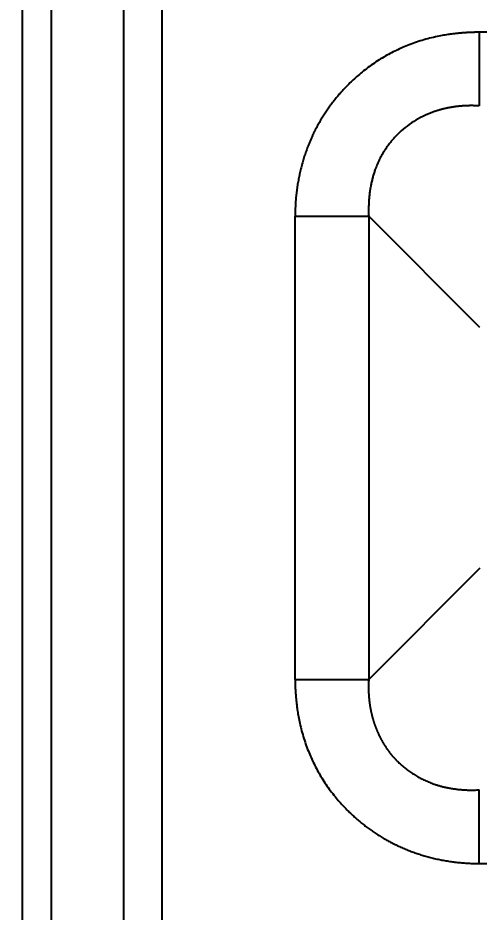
# Model space of a CAD drawing. Header units: millimetres. Extents: x -1286 to 291, y 5350 to 5880.
# Drawn here: x -1053.13 to -1041.22, y 5741.79 to 5764.88 of the extents above; entities that cross this region are included whole.
import ezdxf

# ---------------------------------------------------------------- set-up
doc = ezdxf.new("R2010")
doc.units = ezdxf.units.MM
doc.layers.add('dim', color=82, linetype='Continuous', lineweight=9)
doc.layers.add('粗实线层', color=7, linetype='Continuous', lineweight=35)
doc.dimstyles.new('ISO-25', dxfattribs={"dimscale": 1.5, "dimtxt": 2.5, "dimasz": 2.5, "dimexe": 1.25, "dimexo": 0.625, "dimtad": 1, "dimtxsty": 'Standard', "dimcen": 2.5, "dimadec": 0, "dimazin": 0, "dimtfac": 1, "dimtmove": 0, "dimatfit": 3, "dimfxl": 0, "dimarcsym": 0})

# ---------------------------------------------------------------- blocks, each defined once
blk = doc.blocks.new('*D39')
at = {"layer": 'Defpoints', "color": 0, "lineweight": 18, "transparency": 16777216}
for p in [(-981.514, 5754.075), (-1136.803, 5623.235)]:
    blk.add_point(p, dxfattribs=at)
at = {"layer": 'dim', "color": 0, "lineweight": -2, "transparency": 16777216}
for p, q in [((-931.597, 5796.133), (-979.219, 5756.008)), ((-1136.803, 5623.235), (-981.514, 5754.075)), ((-1139.097, 5621.302), (-1141.391, 5619.369))]:
    blk.add_line(p, q, dxfattribs=at)
at = {"layer": 'dim', "color": 0, "lineweight": 18, "transparency": 16777216}
for points in [[(-979.542, 5756.391), (-978.897, 5755.626), (-981.514, 5754.075)], [(-1139.419, 5621.684), (-1138.775, 5620.92), (-1136.803, 5623.235)]]:
    blk.add_solid(points, dxfattribs=at)
at = {"layer": 'dim', "color": 0, "lineweight": 18, "transparency": 16777216, "insert": (-942.427, 5790.849), "char_height": 3.75, "attachment_point": 5, "rotation": 40.1161}
blk.add_mtext('∅203,06', dxfattribs=at)

msp = doc.modelspace()

# ---------------------------------------------------------------- linework, layer by layer
at = {"layer": '粗实线层', "lineweight": 25}
for p, q in [((-1053.007, 5693.478), (-1053.007, 5774.88)), ((-1052.265, 5773.716), (-1052.265, 5693.478)), ((-1050.394, 5695.348), (-1050.394, 5771.794)), ((-1049.405, 5695.348), (-1049.405, 5771.278)), ((-1029.261, 5764.509), (-1041.218, 5764.509)), ((-1045.969, 5747.8), (-1045.969, 5759.758)), ((-1044.069, 5759.758), (-1044.069, 5747.8)), ((-1041.196, 5756.885), (-1044.069, 5759.758)), ((-1041.196, 5750.673), (-1044.069, 5747.8)), ((-1041.218, 5743.049), (-1029.261, 5743.049))]:
    msp.add_line(p, q, dxfattribs=at)
for radius in [87.342, 87.216, 86.564]:
    msp.add_circle((-1053.128, 5688.655), radius, dxfattribs=at)
for centre, radius, start, end in [((-1059.158, 5688.655), 102.402, 14.30847, 151.42209), ((-1059.158, 5688.655), 102.401, 14.30847, 151.42209), ((-1059.158, 5688.655), 102.032, 6.18953, 168.43129), ((-1059.158, 5688.655), 101.531, 6.18953, 168.40811), ((-1059.158, 5688.655), 100.442, 20.91041, 168.28064), ((-1059.158, 5688.655), 100.141, 20.91041, 168.28065), ((-1059.158, 5688.655), 100.022, 21.11656, 168.26666), ((-1059.158, 5688.655), 99.521, 21.13618, 168.17064), ((-1053.128, 5688.655), 86.224, 0.08059, 89.91941), ((-1053.128, 5688.655), 85.581, 0.90297, 89.09703), ((-1053.128, 5688.655), 83.696, 2.22396, 87.77604), ((-1053.128, 5688.655), 82.706, 2.58039, 87.41961)]:
    msp.add_arc(centre, radius, start, end, dxfattribs=at)
for points, knots in [([(-1041.218, 5764.509), (-1041.23, 5764.509), (-1041.255, 5764.509), (-1041.291, 5764.509), (-1041.327, 5764.508), (-1041.361, 5764.507), (-1041.395, 5764.506), (-1041.427, 5764.505), (-1041.459, 5764.503), (-1041.49, 5764.502), (-1041.52, 5764.5), (-1041.549, 5764.498), (-1041.578, 5764.497), (-1041.605, 5764.495), (-1041.631, 5764.493), (-1041.657, 5764.491), (-1041.682, 5764.488), (-1041.705, 5764.486), (-1041.728, 5764.484), (-1041.75, 5764.482), (-1041.771, 5764.48), (-1041.82, 5764.475), (-1041.905, 5764.465), (-1042.033, 5764.448), (-1042.183, 5764.423), (-1042.356, 5764.388), (-1042.545, 5764.342), (-1042.74, 5764.286), (-1042.929, 5764.222), (-1043.107, 5764.153), (-1043.276, 5764.079), (-1043.438, 5764.001), (-1043.601, 5763.915), (-1043.763, 5763.82), (-1043.927, 5763.715), (-1044.086, 5763.601), (-1044.237, 5763.483), (-1044.373, 5763.368), (-1044.495, 5763.256), (-1044.585, 5763.169), (-1044.649, 5763.104), (-1044.69, 5763.062), (-1044.73, 5763.019), (-1044.77, 5762.975), (-1044.81, 5762.93), (-1044.849, 5762.885), (-1044.888, 5762.839), (-1044.926, 5762.792), (-1044.964, 5762.745), (-1045.001, 5762.697), (-1045.038, 5762.648), (-1045.075, 5762.599), (-1045.11, 5762.549), (-1045.145, 5762.499), (-1045.18, 5762.447), (-1045.214, 5762.395), (-1045.247, 5762.343), (-1045.28, 5762.29), (-1045.312, 5762.236), (-1045.344, 5762.182), (-1045.375, 5762.127), (-1045.405, 5762.071), (-1045.434, 5762.015), (-1045.463, 5761.958), (-1045.491, 5761.901), (-1045.519, 5761.843), (-1045.545, 5761.785), (-1045.571, 5761.726), (-1045.597, 5761.666), (-1045.621, 5761.606), (-1045.645, 5761.546), (-1045.668, 5761.485), (-1045.69, 5761.423), (-1045.711, 5761.361), (-1045.732, 5761.299), (-1045.752, 5761.236), (-1045.771, 5761.173), (-1045.789, 5761.109), (-1045.806, 5761.045), (-1045.823, 5760.98), (-1045.838, 5760.915), (-1045.853, 5760.849), (-1045.867, 5760.784), (-1045.88, 5760.717), (-1045.892, 5760.651), (-1045.904, 5760.584), (-1045.914, 5760.516), (-1045.924, 5760.449), (-1045.932, 5760.381), (-1045.94, 5760.313), (-1045.947, 5760.244), (-1045.953, 5760.175), (-1045.958, 5760.106), (-1045.962, 5760.037), (-1045.965, 5759.968), (-1045.968, 5759.898), (-1045.969, 5759.828), (-1045.969, 5759.781), (-1045.969, 5759.758)], [0, 0, 0, 0, 0.004956, 0.009794, 0.014513, 0.019115, 0.023598, 0.027963, 0.032209, 0.036337, 0.040347, 0.044238, 0.04801, 0.051664, 0.055199, 0.058615, 0.061912, 0.06509, 0.06815, 0.071091, 0.073913, 0.076616, 0.090894, 0.108111, 0.128274, 0.151386, 0.178814, 0.205869, 0.232556, 0.258875, 0.282249, 0.306185, 0.330682, 0.35574, 0.381361, 0.408568, 0.434066, 0.45785, 0.47992, 0.500277, 0.508121, 0.515994, 0.523895, 0.531825, 0.539783, 0.54777, 0.555785, 0.563828, 0.5719, 0.579999, 0.588127, 0.596282, 0.604464, 0.612674, 0.620911, 0.629175, 0.637466, 0.645785, 0.65413, 0.662503, 0.670903, 0.67933, 0.687785, 0.696266, 0.704775, 0.71331, 0.721872, 0.730461, 0.739075, 0.747715, 0.756381, 0.765071, 0.773787, 0.782528, 0.791294, 0.800087, 0.808905, 0.81775, 0.82662, 0.835517, 0.844441, 0.85339, 0.862365, 0.871366, 0.880393, 0.889445, 0.898522, 0.907623, 0.916749, 0.9259, 0.935076, 0.944277, 0.953502, 0.962753, 0.972028, 0.981328, 0.990652, 1, 1, 1, 1]), ([(-1041.218, 5764.509), (-1041.218, 5764.405), (-1041.218, 5764.302), (-1041.218, 5764.097), (-1041.218, 5763.995), (-1041.218, 5763.798), (-1041.218, 5763.701), (-1041.218, 5763.516), (-1041.218, 5763.426), (-1041.218, 5763.257), (-1041.218, 5763.178), (-1041.218, 5763.029), (-1041.218, 5762.961), (-1041.218, 5762.837), (-1041.218, 5762.781), (-1041.218, 5762.684), (-1041.218, 5762.642), (-1041.218, 5762.609)], [0, 0, 0, 0, 0.125, 0.125, 0.25, 0.25, 0.375, 0.375, 0.5, 0.5, 0.625, 0.625, 0.75, 0.75, 0.875, 0.875, 1, 1, 1, 1]), ([(-1041.218, 5762.609), (-1041.228, 5762.609), (-1041.247, 5762.61), (-1041.275, 5762.612), (-1041.303, 5762.613), (-1041.332, 5762.614), (-1041.36, 5762.614), (-1041.388, 5762.615), (-1041.416, 5762.615), (-1041.444, 5762.615), (-1041.471, 5762.614), (-1041.499, 5762.614), (-1041.527, 5762.613), (-1041.554, 5762.612), (-1041.581, 5762.611), (-1041.609, 5762.609), (-1041.636, 5762.607), (-1041.663, 5762.605), (-1041.689, 5762.603), (-1041.716, 5762.601), (-1041.743, 5762.598), (-1041.769, 5762.595), (-1041.796, 5762.592), (-1041.822, 5762.589), (-1041.848, 5762.585), (-1041.874, 5762.581), (-1041.9, 5762.578), (-1041.926, 5762.573), (-1041.951, 5762.569), (-1041.977, 5762.564), (-1042.002, 5762.56), (-1042.027, 5762.555), (-1042.052, 5762.549), (-1042.077, 5762.544), (-1042.102, 5762.538), (-1042.126, 5762.532), (-1042.151, 5762.526), (-1042.175, 5762.52), (-1042.199, 5762.514), (-1042.223, 5762.507), (-1042.247, 5762.5), (-1042.271, 5762.493), (-1042.295, 5762.486), (-1042.318, 5762.479), (-1042.342, 5762.471), (-1042.365, 5762.463), (-1042.388, 5762.456), (-1042.49, 5762.419), (-1042.668, 5762.344), (-1042.909, 5762.21), (-1043.131, 5762.052), (-1043.299, 5761.902), (-1043.423, 5761.771), (-1043.51, 5761.668), (-1043.592, 5761.56), (-1043.668, 5761.446), (-1043.738, 5761.328), (-1043.802, 5761.204), (-1043.859, 5761.077), (-1043.898, 5760.976), (-1043.924, 5760.903), (-1043.938, 5760.859), (-1043.952, 5760.814), (-1043.965, 5760.767), (-1043.978, 5760.718), (-1043.99, 5760.667), (-1044.002, 5760.615), (-1044.013, 5760.56), (-1044.023, 5760.505), (-1044.033, 5760.447), (-1044.041, 5760.389), (-1044.048, 5760.332), (-1044.054, 5760.275), (-1044.06, 5760.218), (-1044.064, 5760.161), (-1044.067, 5760.104), (-1044.07, 5760.046), (-1044.072, 5759.989), (-1044.072, 5759.931), (-1044.072, 5759.874), (-1044.071, 5759.816), (-1044.07, 5759.777), (-1044.069, 5759.758)], [0, 0, 0, 0, 0.00626, 0.012495, 0.018706, 0.024892, 0.031053, 0.037189, 0.043301, 0.049389, 0.055453, 0.061492, 0.067507, 0.073499, 0.079467, 0.085411, 0.091332, 0.097229, 0.103103, 0.108953, 0.114781, 0.120586, 0.126368, 0.132127, 0.137864, 0.143578, 0.14927, 0.15494, 0.160587, 0.166213, 0.171817, 0.1774, 0.182961, 0.188501, 0.194019, 0.199516, 0.204993, 0.210449, 0.215884, 0.221299, 0.226693, 0.232067, 0.237422, 0.242756, 0.248071, 0.253366, 0.258642, 0.263899, 0.32425, 0.383567, 0.44213, 0.500231, 0.529241, 0.558364, 0.587637, 0.617098, 0.646783, 0.676729, 0.70697, 0.737541, 0.747176, 0.75715, 0.767464, 0.77812, 0.789122, 0.80047, 0.812166, 0.824212, 0.836609, 0.849359, 0.862462, 0.874881, 0.887316, 0.899768, 0.912237, 0.924722, 0.937225, 0.949746, 0.962283, 0.974838, 0.98741, 1, 1, 1, 1]), ([(-1045.969, 5747.8), (-1045.969, 5747.788), (-1045.969, 5747.764), (-1045.969, 5747.727), (-1045.968, 5747.692), (-1045.967, 5747.657), (-1045.966, 5747.624), (-1045.965, 5747.591), (-1045.964, 5747.559), (-1045.962, 5747.528), (-1045.96, 5747.498), (-1045.959, 5747.469), (-1045.957, 5747.441), (-1045.955, 5747.414), (-1045.953, 5747.387), (-1045.951, 5747.362), (-1045.949, 5747.337), (-1045.946, 5747.313), (-1045.944, 5747.29), (-1045.942, 5747.268), (-1045.94, 5747.247), (-1045.935, 5747.198), (-1045.925, 5747.113), (-1045.908, 5746.985), (-1045.883, 5746.836), (-1045.848, 5746.662), (-1045.802, 5746.474), (-1045.746, 5746.279), (-1045.682, 5746.089), (-1045.613, 5745.911), (-1045.539, 5745.742), (-1045.461, 5745.58), (-1045.375, 5745.418), (-1045.28, 5745.256), (-1045.175, 5745.092), (-1045.061, 5744.932), (-1044.943, 5744.782), (-1044.828, 5744.646), (-1044.716, 5744.523), (-1044.629, 5744.433), (-1044.564, 5744.37), (-1044.522, 5744.329), (-1044.479, 5744.288), (-1044.435, 5744.248), (-1044.39, 5744.208), (-1044.345, 5744.169), (-1044.299, 5744.13), (-1044.252, 5744.092), (-1044.205, 5744.054), (-1044.157, 5744.017), (-1044.108, 5743.98), (-1044.059, 5743.944), (-1044.009, 5743.908), (-1043.959, 5743.873), (-1043.907, 5743.839), (-1043.856, 5743.805), (-1043.803, 5743.771), (-1043.75, 5743.738), (-1043.696, 5743.706), (-1043.642, 5743.675), (-1043.587, 5743.644), (-1043.531, 5743.614), (-1043.475, 5743.584), (-1043.419, 5743.555), (-1043.361, 5743.527), (-1043.303, 5743.5), (-1043.245, 5743.473), (-1043.186, 5743.447), (-1043.127, 5743.422), (-1043.067, 5743.397), (-1043.006, 5743.374), (-1042.945, 5743.351), (-1042.884, 5743.328), (-1042.822, 5743.307), (-1042.759, 5743.287), (-1042.696, 5743.267), (-1042.633, 5743.248), (-1042.569, 5743.23), (-1042.505, 5743.212), (-1042.44, 5743.196), (-1042.375, 5743.18), (-1042.309, 5743.165), (-1042.244, 5743.151), (-1042.177, 5743.138), (-1042.111, 5743.126), (-1042.044, 5743.115), (-1041.977, 5743.104), (-1041.909, 5743.095), (-1041.841, 5743.086), (-1041.773, 5743.078), (-1041.704, 5743.072), (-1041.636, 5743.066), (-1041.567, 5743.061), (-1041.497, 5743.056), (-1041.428, 5743.053), (-1041.358, 5743.051), (-1041.288, 5743.049), (-1041.241, 5743.049), (-1041.218, 5743.049)], [0, 0, 0, 0, 0.004956, 0.009794, 0.014513, 0.019115, 0.023598, 0.027963, 0.032209, 0.036337, 0.040347, 0.044238, 0.04801, 0.051664, 0.055199, 0.058615, 0.061912, 0.06509, 0.06815, 0.071091, 0.073913, 0.076616, 0.090894, 0.108111, 0.128274, 0.151386, 0.178814, 0.205869, 0.232556, 0.258875, 0.282249, 0.306185, 0.330682, 0.35574, 0.381361, 0.408568, 0.434066, 0.45785, 0.47992, 0.500277, 0.508121, 0.515994, 0.523895, 0.531825, 0.539783, 0.54777, 0.555785, 0.563828, 0.5719, 0.579999, 0.588127, 0.596282, 0.604464, 0.612674, 0.620911, 0.629175, 0.637466, 0.645785, 0.65413, 0.662503, 0.670903, 0.67933, 0.687785, 0.696266, 0.704775, 0.71331, 0.721872, 0.730461, 0.739075, 0.747715, 0.756381, 0.765071, 0.773787, 0.782528, 0.791294, 0.800087, 0.808905, 0.81775, 0.82662, 0.835517, 0.844441, 0.85339, 0.862365, 0.871366, 0.880393, 0.889445, 0.898522, 0.907623, 0.916749, 0.9259, 0.935076, 0.944277, 0.953502, 0.962753, 0.972028, 0.981328, 0.990652, 1, 1, 1, 1]), ([(-1045.969, 5747.8), (-1045.865, 5747.8), (-1045.762, 5747.8), (-1045.557, 5747.8), (-1045.455, 5747.8), (-1045.258, 5747.8), (-1045.161, 5747.8), (-1044.976, 5747.8), (-1044.887, 5747.8), (-1044.718, 5747.8), (-1044.638, 5747.8), (-1044.489, 5747.8), (-1044.421, 5747.8), (-1044.297, 5747.8), (-1044.241, 5747.8), (-1044.144, 5747.8), (-1044.103, 5747.8), (-1044.069, 5747.8)], [0, 0, 0, 0, 0.125, 0.125, 0.25, 0.25, 0.375, 0.375, 0.5, 0.5, 0.625, 0.625, 0.75, 0.75, 0.875, 0.875, 1, 1, 1, 1]), ([(-1044.069, 5747.8), (-1044.069, 5747.791), (-1044.07, 5747.774), (-1044.072, 5747.747), (-1044.073, 5747.72), (-1044.074, 5747.693), (-1044.074, 5747.666), (-1044.075, 5747.64), (-1044.075, 5747.613), (-1044.075, 5747.587), (-1044.074, 5747.56), (-1044.074, 5747.534), (-1044.073, 5747.508), (-1044.072, 5747.481), (-1044.071, 5747.455), (-1044.07, 5747.429), (-1044.068, 5747.403), (-1044.067, 5747.378), (-1044.065, 5747.352), (-1044.063, 5747.326), (-1044.06, 5747.301), (-1044.058, 5747.275), (-1044.055, 5747.25), (-1044.052, 5747.224), (-1044.049, 5747.199), (-1044.045, 5747.174), (-1044.042, 5747.149), (-1044.038, 5747.124), (-1044.034, 5747.099), (-1044.03, 5747.075), (-1044.025, 5747.05), (-1044.021, 5747.026), (-1044.016, 5747.001), (-1044.011, 5746.977), (-1044.006, 5746.953), (-1044, 5746.929), (-1043.995, 5746.905), (-1043.989, 5746.881), (-1043.983, 5746.857), (-1043.977, 5746.833), (-1043.97, 5746.81), (-1043.964, 5746.786), (-1043.957, 5746.763), (-1043.95, 5746.74), (-1043.943, 5746.717), (-1043.936, 5746.694), (-1043.928, 5746.671), (-1043.921, 5746.648), (-1043.913, 5746.626), (-1043.905, 5746.603), (-1043.896, 5746.581), (-1043.888, 5746.559), (-1043.879, 5746.537), (-1043.871, 5746.515), (-1043.862, 5746.493), (-1043.853, 5746.471), (-1043.843, 5746.45), (-1043.834, 5746.428), (-1043.824, 5746.407), (-1043.815, 5746.386), (-1043.805, 5746.365), (-1043.795, 5746.344), (-1043.784, 5746.323), (-1043.774, 5746.302), (-1043.763, 5746.282), (-1043.752, 5746.261), (-1043.741, 5746.241), (-1043.73, 5746.221), (-1043.719, 5746.201), (-1043.708, 5746.181), (-1043.696, 5746.162), (-1043.684, 5746.142), (-1043.672, 5746.123), (-1043.66, 5746.104), (-1043.648, 5746.085), (-1043.636, 5746.066), (-1043.623, 5746.047), (-1043.61, 5746.028), (-1043.598, 5746.01), (-1043.585, 5745.991), (-1043.571, 5745.973), (-1043.558, 5745.955), (-1043.545, 5745.937), (-1043.531, 5745.919), (-1043.517, 5745.902), (-1043.504, 5745.884), (-1043.49, 5745.867), (-1043.475, 5745.85), (-1043.461, 5745.833), (-1043.447, 5745.816), (-1043.432, 5745.799), (-1043.418, 5745.783), (-1043.403, 5745.767), (-1043.388, 5745.75), (-1043.373, 5745.734), (-1043.357, 5745.718), (-1043.342, 5745.703), (-1043.302, 5745.663), (-1043.236, 5745.6), (-1043.141, 5745.519), (-1043.04, 5745.442), (-1042.935, 5745.37), (-1042.825, 5745.302), (-1042.711, 5745.24), (-1042.593, 5745.184), (-1042.471, 5745.133), (-1042.376, 5745.098), (-1042.309, 5745.077), (-1042.271, 5745.065), (-1042.233, 5745.054), (-1042.193, 5745.043), (-1042.152, 5745.033), (-1042.11, 5745.023), (-1042.067, 5745.013), (-1042.023, 5745.004), (-1041.977, 5744.995), (-1041.93, 5744.987), (-1041.883, 5744.98), (-1041.833, 5744.973), (-1041.783, 5744.967), (-1041.732, 5744.961), (-1041.679, 5744.956), (-1041.625, 5744.952), (-1041.571, 5744.949), (-1041.514, 5744.947), (-1041.457, 5744.945), (-1041.399, 5744.945), (-1041.34, 5744.945), (-1041.279, 5744.947), (-1041.238, 5744.949), (-1041.218, 5744.95)], [0, 0, 0, 0, 0.005911, 0.011803, 0.017677, 0.023533, 0.029371, 0.035192, 0.040994, 0.046778, 0.052545, 0.058295, 0.064027, 0.069741, 0.075439, 0.081119, 0.086782, 0.092429, 0.098058, 0.103671, 0.109267, 0.114847, 0.120411, 0.125958, 0.131489, 0.137004, 0.142504, 0.147987, 0.153455, 0.158907, 0.164344, 0.169765, 0.175172, 0.180563, 0.185939, 0.191301, 0.196648, 0.20198, 0.207298, 0.212602, 0.217891, 0.223167, 0.228428, 0.233676, 0.23891, 0.244131, 0.249338, 0.254532, 0.259713, 0.264881, 0.270036, 0.275178, 0.280308, 0.285426, 0.290532, 0.295625, 0.300706, 0.305776, 0.310834, 0.31588, 0.320915, 0.325939, 0.330952, 0.335954, 0.340946, 0.345927, 0.350897, 0.355857, 0.360807, 0.365747, 0.370677, 0.375598, 0.380509, 0.385411, 0.390304, 0.395188, 0.400063, 0.40493, 0.409788, 0.414638, 0.41948, 0.424313, 0.42914, 0.433958, 0.438769, 0.443573, 0.44837, 0.453159, 0.457943, 0.462719, 0.467489, 0.472253, 0.477012, 0.481764, 0.48651, 0.491252, 0.495988, 0.500718, 0.52767, 0.554773, 0.582059, 0.609558, 0.6373, 0.665313, 0.693625, 0.722263, 0.751253, 0.759498, 0.76797, 0.776671, 0.785601, 0.794763, 0.804156, 0.813782, 0.823642, 0.833736, 0.844065, 0.85463, 0.865431, 0.87647, 0.887746, 0.89926, 0.911013, 0.923005, 0.935236, 0.947707, 0.960419, 0.973372, 0.986565, 1, 1, 1, 1])]:
    msp.add_open_spline(points, degree=3, knots=knots, dxfattribs=at)
for points in [[(-1045.969, 5759.758), (-1045.081, 5759.758), (-1044.358, 5759.758), (-1044.069, 5759.758)], [(-1041.218, 5743.049), (-1041.218, 5743.937), (-1041.218, 5744.661), (-1041.218, 5744.95)]]:
    msp.add_rational_spline(points, [1.10247137787, 0.965844680293, 0.965842874066, 1.10246595919], degree=3, dxfattribs=at)

# ---------------------------------------------------------------- dimensions: what is measured, and where the dimension line sits
at = {"layer": 'dim', "lineweight": 18}
dim = msp.add_diameter_dim_2p(p1=(-1136.803, 5623.235), p2=(-981.514, 5754.075), dimstyle='ISO-25', override={"dimasz": 2, "dimexe": 0.49975, "dimexo": 0.49975, "dimgap": 0.49975}, dxfattribs=at)
dim.commit()
dim.dimension.update_dxf_attribs({"geometry": '*D39', "text_midpoint": (-940.534, 5788.603), "dimtype": 163})

doc.saveas('drawing.dxf')
